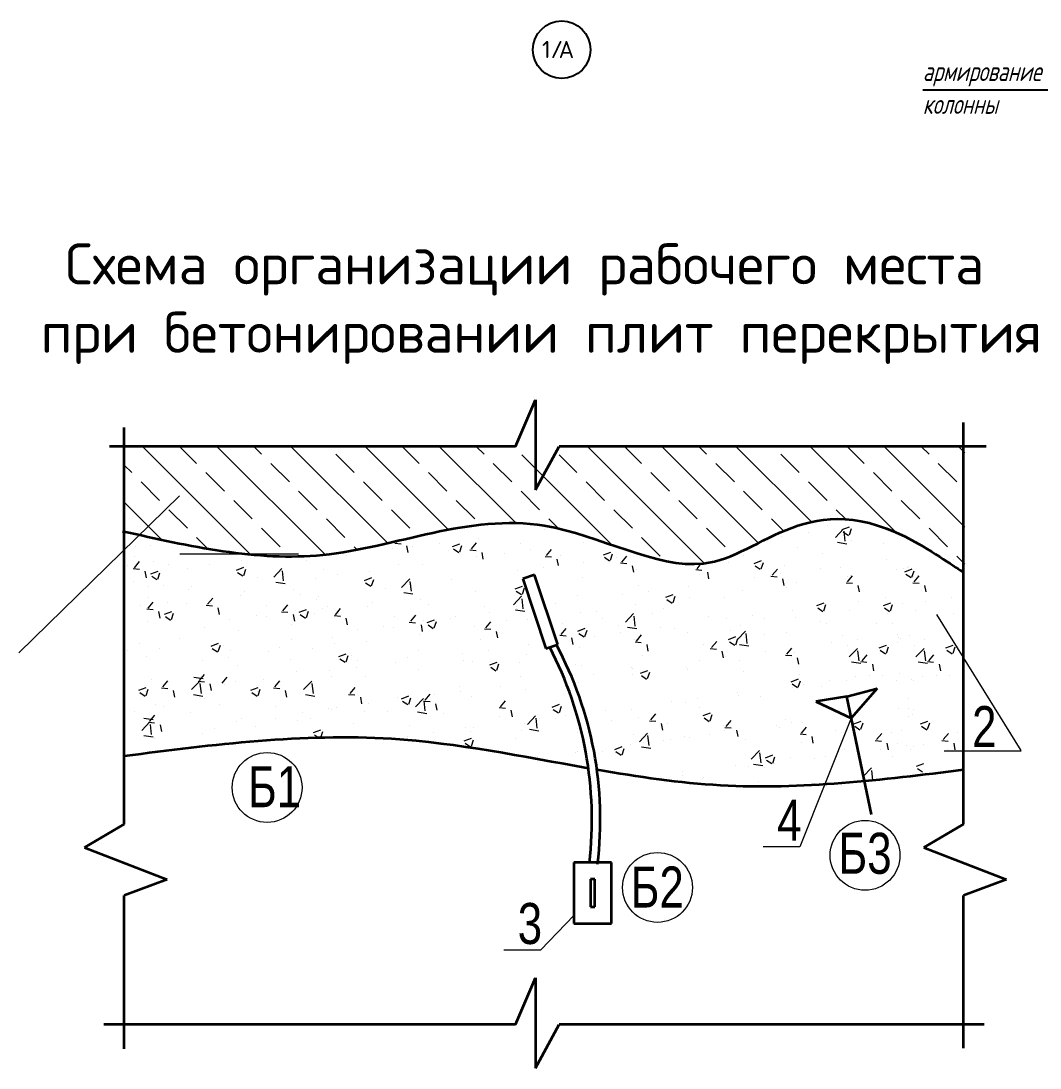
# Model space of a CAD drawing. Header units: millimetres. Extents: x 5763 to 12018931, y 39842 to 3600577.
# Drawn here: x 491575 to 522646, y 241623 to 273543 of the extents above; entities that cross this region are included whole.
import ezdxf

# ---------------------------------------------------------------- set-up
doc = ezdxf.new("R2010")
doc.units = ezdxf.units.MM
doc.layers.add('1serv', color=7, linetype='Continuous')
doc.layers.add('A_Fas_2', color=7, linetype='Continuous', lineweight=20)
doc.layers.add('текст на ТК', color=7, linetype='Continuous', lineweight=20)
doc.styles.add('ISOCPEUR', font='isocpeur.ttf')
doc.styles.get("Standard").update_dxf_attribs({"font": 'romans.shx', "width": 0.7, "oblique": 15, "height": 500})
doc.styles.add('TXT0', font='txt', dxfattribs={"width": 0.8})

msp = doc.modelspace()

# ---------------------------------------------------------------- linework, layer by layer
at = {"color": 0}
msp.add_line((523943.44197, 271428.23461), (519069.99528, 271428.23461), dxfattribs=at)
at = {"color": 0, "lineweight": 35}
for p, q in [((506657.3837, 260574.60586), (507261.37765, 261996.26126)), ((507261.37765, 261996.26126), (507261.37765, 259250.03136)), ((494727.27021, 249056.89115), (494727.27021, 261152.61009)), ((520315.82769, 249056.89115), (520315.82769, 261302.38643)), ((506657.3837, 260574.60586), (494279.2116, 260574.60586)), ((507261.37765, 259250.03136), (507980.2413, 260574.60586)), ((521002.78164, 260574.60586), (507980.2413, 260574.60586)), ((507233.14291, 256654.3395), (506871.96261, 256533.9363)), ((507939.70368, 254534.82919), (507233.14291, 256654.3395)), ((506871.96261, 256533.9363), (507578.52338, 254414.42599)), ((507578.52338, 254414.42599), (507939.70368, 254534.82919)), ((516751.19346, 252953.02304), (517675.02034, 253190.36858)), ((517675.02034, 253190.36858), (516891.14387, 252288.68123)), ((516751.19346, 252953.02304), (515810.12776, 252797.50985)), ((517509.63314, 249348.62405), (516751.19346, 252953.02304)), ((515810.12776, 252797.50985), (516891.14387, 252288.68123)), ((494727.27021, 249056.89115), (493515.2996, 248346.1458)), ((520315.82769, 249056.89115), (519103.85708, 248346.1458)), ((493515.2996, 248346.1458), (496037.84597, 247371.12306)), ((519103.85708, 248346.1458), (521626.40345, 247371.12306)), ((509576.41899, 247887.72792), (508434.51911, 247887.72792)), ((508434.51911, 247887.72792), (508434.51911, 246033.83344)), ((509576.41899, 246033.83344), (509576.41899, 247887.72792)), ((509072.83899, 247384.14792), (508938.09911, 247384.14792)), ((508938.09911, 247384.14792), (508938.09911, 246537.41344)), ((509072.83899, 246537.41344), (509072.83899, 247384.14792)), ((496037.84597, 247371.12306), (494723.60524, 246884.57687)), ((521626.40345, 247371.12306), (520312.16272, 246884.57687)), ((494727.27021, 242207.99301), (494727.27021, 246885.93368)), ((520315.82769, 242224.95668), (520315.82769, 246885.93368)), ((508938.09911, 246537.41344), (509072.83899, 246537.41344)), ((508434.51911, 246033.83344), (509576.41899, 246033.83344)), ((506657.3837, 242947.28233), (507261.37765, 244368.93773)), ((507261.37765, 244368.93773), (507261.37765, 241622.70783)), ((506657.3837, 242947.28233), (494107.15279, 242947.28233)), ((507261.37765, 241622.70783), (507980.2413, 242947.28233)), ((520938.93592, 242947.28233), (507980.2413, 242947.28233))]:
    msp.add_line(p, q, dxfattribs=at)
at = {"lineweight": 25}
msp.add_circle((508063.84784, 272664.13179), 878.45965, dxfattribs=at)
at = {"color": 0, "lineweight": 35}
for centre, radius, start, end in [((497623.16742, 249201.28671), 11359.26477, 353.274594503, 27.543872055), ((498049.00997, 249214.28568), 11189.84499, 352.946197943, 28.313858795)]:
    msp.add_arc(centre, radius, start, end, dxfattribs=at)
for points, knots in [([(494675.96063, 257993.41997), (496716.24064, 257529.94181), (501020.9538, 256552.06595), (506842.30994, 259302.06601), (513213.89259, 255487.70171), (515833.96905, 259938.54053), (520257.27086, 256750.18517), (520315.82769, 256740.08202)], [0, 0, 0, 0, 3658.5913542953, 7719.1298982976, 10686.4797242927, 14551.0991077453, 15345.1369222005, 15345.1369222005, 15345.1369222005, 15345.1369222005]), ([(494727.27021, 251139.81072), (497448.59258, 251488.13444), (502192.59073, 252095.35654), (506876.43711, 251122.16093), (508875.8546, 250769.08572)], [0, 0, 0, 0, 32.4122202127, 56.5032332157, 56.5032332157, 56.5032332157, 56.5032332157]), ([(509136.4558, 250723.44788), (510391.12729, 250505.69842), (514096.48011, 249952.70563), (517840.65213, 250414.54942), (520315.82769, 250719.86244)], [57.5498371692, 57.5498371692, 57.5498371692, 57.5498371692, 72.6656349091, 102.1489744054, 102.1489744054, 102.1489744054, 102.1489744054])]:
    msp.add_open_spline(points, degree=3, knots=knots, dxfattribs=at)
at = {"layer": 'текст на ТК', "color": 0, "linetype": 'Continuous'}
for p, q in [((498575.47549, 257282.17209), (495283.04173, 260574.60586)), ((496932.12788, 260056.08954), (496413.61157, 260574.60586)), ((500845.73394, 257273.05233), (497544.18042, 260574.60586)), ((498910.62423, 260338.73188), (498674.75025, 260574.60586)), ((502760.81136, 257619.11361), (499805.31911, 260574.60586)), ((504608.55702, 258032.50664), (502066.4578, 260574.60586)), ((503715.54394, 260056.08954), (503197.02763, 260574.60586)), ((506662.98735, 258239.215), (504327.59649, 260574.60586)), ((505694.0403, 260338.73188), (505458.16632, 260574.60586)), ((512417.95308, 257006.52665), (508849.87386, 260574.60586)), ((510498.96001, 260056.08954), (509980.4437, 260574.60586)), ((514068.12998, 257617.48843), (511111.01255, 260574.60586)), ((512477.45636, 260338.73188), (512241.58239, 260574.60586)), ((515677.89848, 258268.85862), (513372.15124, 260574.60586)), ((518232.65706, 257975.23873), (515633.28993, 260574.60586)), ((517282.37608, 260056.08954), (516763.85976, 260574.60586)), ((520353.08822, 258115.94626), (517894.42862, 260574.60586)), ((519260.87243, 260338.73188), (519024.99845, 260574.60586)), ((520353.08822, 260377.08495), (520155.56731, 260574.60586)), ((501737.04759, 259773.44721), (501171.76292, 260338.73188)), ((509574.25202, 257589.08901), (506849.67147, 260313.66956)), ((508520.46366, 259773.44721), (507980.2413, 260313.66956)), ((515303.87972, 259773.44721), (514738.59505, 260338.73188)), ((494953.63153, 259773.44721), (494727.27021, 259999.80852)), ((499758.55124, 259490.80487), (499193.26657, 260056.08954)), ((506541.96731, 259490.80487), (505976.68263, 260056.08954)), ((513325.38337, 259490.80487), (512760.0987, 260056.08954)), ((520108.79944, 259490.80487), (519543.51477, 260056.08954)), ((497780.05489, 259208.16253), (497214.77021, 259773.44721)), ((504563.47095, 259208.16253), (503998.18628, 259773.44721)), ((511346.88702, 259208.16253), (510781.60235, 259773.44721)), ((518130.30309, 259208.16253), (517565.01841, 259773.44721)), ((495801.55853, 258925.5202), (495236.27386, 259490.80487)), ((500606.47825, 258642.87786), (500041.19358, 259208.16253)), ((502584.9746, 258925.5202), (502019.68993, 259490.80487)), ((507389.89431, 258642.87786), (506824.60964, 259208.16253)), ((509368.39067, 258925.5202), (508803.10599, 259490.80487)), ((514173.31038, 258642.87786), (513608.02571, 259208.16253)), ((516151.80673, 258925.5202), (515586.52206, 259490.80487)), ((491506.50193, 254278.54115), (496404.73409, 259070.14321)), ((498627.9819, 258360.23553), (498062.69722, 258925.5202)), ((505411.39796, 258360.23553), (504846.11329, 258925.5202)), ((512194.81403, 258360.23553), (511629.52936, 258925.5202)), ((518978.23009, 258360.23553), (518412.94542, 258925.5202)), ((495860.84148, 257735.66742), (494727.27021, 258869.23869)), ((496649.48554, 258077.59319), (496084.20087, 258642.87786)), ((503432.90161, 258077.59319), (502867.61694, 258642.87786)), ((510216.31767, 258077.59319), (509651.033, 258642.87786)), ((516720.53523, 258356.7917), (516434.44907, 258642.87786)), ((501454.40526, 257794.95085), (500889.12058, 258360.23553)), ((507951.1147, 258081.65748), (507672.53665, 258360.23553)), ((514831.96925, 257984.21899), (514455.95272, 258360.23553)), ((499475.9089, 257512.30852), (498910.62423, 258077.59319)), ((507552.34266, 258041.43482), (507552.34266, 258041.43482)), ((513042.74104, 257512.30852), (512477.45636, 258077.59319)), ((515573.90249, 257947.01938), (515573.90249, 257947.01938)), ((516172.38181, 258151.84291), (516172.38181, 258151.84291)), ((516406.15876, 257800.53042), (516655.22538, 258060.11136)), ((516613.49916, 258038.20455), (516837.39973, 258124.15193)), ((516644.02297, 257968.42523), (516803.08542, 257861.13626)), ((516705.48763, 257682.36317), (516670.1585, 257986.0511)), ((516784.9861, 258106.46156), (516784.9861, 258106.46156)), ((516832.17714, 257875.7756), (516897.01538, 258069.0118)), ((517879.39961, 258079.72089), (517879.39961, 258079.72089)), ((519826.1571, 257512.30852), (519260.87243, 258077.59319)), ((497266.77625, 257460.30248), (496932.12788, 257794.95085)), ((502971.97067, 257621.58008), (503163.10455, 257604.85804)), ((503013.92914, 257648.13513), (503052.29857, 257693.86204)), ((504321.72956, 257616.11654), (504321.72956, 257616.11654)), ((504735.56757, 257519.04249), (504959.46814, 257604.98987)), ((505307.54303, 257447.47001), (505461.70277, 257631.19043)), ((505532.81318, 257775.55872), (505532.81318, 257775.55872)), ((506806.56808, 257614.50958), (506806.56808, 257614.50958)), ((508725.0292, 257638.21357), (508725.0292, 257638.21357)), ((511064.24468, 257229.66618), (510498.96001, 257794.95085)), ((514773.38256, 257841.62893), (514773.38256, 257841.62893)), ((516470.74664, 257649.68311), (516755.14248, 257605.57498)), ((516906.72934, 257708.23924), (516906.72934, 257708.23924)), ((517863.77754, 257627.18115), (517863.77754, 257627.18115)), ((495058.22147, 257530.59807), (495058.22147, 257530.59807)), ((495516.05094, 257565.71257), (495516.05094, 257565.71257)), ((501828.38826, 257420.96785), (501737.04759, 257512.30852)), ((502912.83535, 257460.79138), (502912.83535, 257460.79138)), ((503377.19721, 257338.93672), (503340.22464, 257539.37937)), ((503521.20964, 257510.72609), (503521.20964, 257510.72609)), ((504619.85314, 257388.66935), (504619.85314, 257388.66935)), ((504766.10617, 257449.2606), (504925.16862, 257341.97162)), ((504941.69575, 257294.40277), (504941.69575, 257294.40277)), ((504954.2603, 257356.60525), (505019.09854, 257549.84145)), ((505265.57723, 257420.91551), (505456.71111, 257404.19346)), ((505670.80064, 257138.25651), (505633.82807, 257338.69916)), ((506326.87094, 257316.54733), (506326.87094, 257316.54733)), ((507109.83341, 257433.49918), (507109.83341, 257433.49918)), ((507601.15692, 257246.80489), (507755.31666, 257430.52531)), ((509331.12994, 257262.93926), (509555.03051, 257348.88664)), ((509549.81527, 257100.50652), (509614.6535, 257293.74271)), ((515264.89576, 257483.08497), (515264.89576, 257483.08497)), ((515998.90521, 257307.07434), (515998.90521, 257307.07434)), ((495039.37059, 256875.78544), (495193.53033, 257059.50586)), ((495045.06992, 257202.63408), (495045.06992, 257202.63408)), ((495618.34258, 257055.81469), (495618.34258, 257055.81469)), ((496075.58283, 256980.01736), (496075.58283, 256980.01736)), ((497314.81584, 256970.3019), (497314.81584, 256970.3019)), ((498294.8082, 257079.98907), (498294.8082, 257079.98907)), ((499768.08883, 257220.12859), (499758.55124, 257229.66618)), ((500290.59654, 257085.40781), (500290.59654, 257085.40781)), ((501501.68016, 257244.84999), (501501.68016, 257244.84999)), ((503076.82342, 256974.29596), (503076.82342, 256974.29596)), ((503807.13925, 256968.59071), (503807.13925, 256968.59071)), ((505467.99982, 257208.34491), (505467.99982, 257208.34491)), ((507559.18378, 257220.25094), (507750.31766, 257203.52889)), ((507964.40407, 256937.57631), (507927.4315, 257138.01895)), ((508033.88874, 257244.42531), (508033.88874, 257244.42531)), ((508722.72006, 257045.0441), (508722.72006, 257045.0441)), ((509361.66157, 257193.15957), (509520.72401, 257085.87059)), ((509740.90654, 257172.30329), (509740.90654, 257172.30329)), ((509852.79034, 257019.58637), (510043.92422, 257002.86432)), ((509894.77081, 257046.13978), (510048.93055, 257229.8602)), ((512188.3847, 256845.47466), (512317.3603, 256999.18179)), ((513154.94213, 257028.05924), (513154.94213, 257028.05924)), ((513604.03518, 257243.33076), (513604.03518, 257243.33076)), ((513926.69231, 257006.83604), (514150.59288, 257092.78341)), ((514134.03288, 256986.96753), (514134.03288, 256986.96753)), ((514145.37023, 256844.40779), (514210.20847, 257037.64398)), ((514861.95993, 256955.93722), (514861.95993, 256955.93722)), ((517963.28944, 257111.11432), (517963.28944, 257111.11432)), ((519996.3564, 257111.11432), (519996.3564, 257111.11432)), ((520353.08822, 256985.3774), (520108.79944, 257229.66618)), ((494817.82265, 256950.42424), (494817.82265, 256950.42424)), ((494997.4193, 256849.23185), (495188.55318, 256832.5098)), ((495402.63333, 256566.61562), (495365.66076, 256767.05826)), ((495530.92606, 256687.93569), (495754.82663, 256773.88306)), ((495719.30508, 256773.09891), (495719.30508, 256773.09891)), ((495749.61866, 256525.49984), (495814.4569, 256718.73604)), ((496652.97461, 256854.8348), (496652.97461, 256854.8348)), ((498151.62547, 256803.78672), (498375.52604, 256889.7341)), ((498182.1649, 256734.00666), (498341.22735, 256626.71768)), ((498370.31814, 256641.35018), (498435.15637, 256834.58638)), ((499281.97541, 256589.54764), (499531.04202, 256849.12857)), ((499581.30144, 256471.38527), (499545.97231, 256775.0732)), ((499583.36817, 256671.00594), (499583.36817, 256671.00594)), ((500794.45178, 256830.44812), (500794.45178, 256830.44812)), ((501211.95109, 256654.18915), (501211.95109, 256654.18915)), ((502191.94345, 256763.87632), (502191.94345, 256763.87632)), ((506711.11652, 256780.21147), (506711.11652, 256780.21147)), ((507511.63645, 256885.60192), (507511.63645, 256885.60192)), ((510258.00751, 256736.8961), (510221.03494, 256937.33874)), ((510347.00581, 256813.46211), (510347.00581, 256813.46211)), ((512146.39689, 256818.92179), (512337.53077, 256802.19975)), ((512269.16055, 256666.86073), (512269.16055, 256666.86073)), ((512551.61094, 256536.21589), (512514.63837, 256736.65853)), ((513957.21696, 256937.05854), (514116.27941, 256829.76957)), ((514481.99859, 256644.80954), (514636.15833, 256828.52996)), ((514732.67635, 256685.79603), (514732.67635, 256685.79603)), ((515943.75996, 256845.23822), (515943.75996, 256845.23822)), ((516568.97773, 256883.8152), (516568.97773, 256883.8152)), ((516867.84537, 256643.73358), (516867.84537, 256643.73358)), ((518275.99553, 256811.69317), (518275.99553, 256811.69317)), ((518483.04117, 256848.44796), (518483.04117, 256848.44796)), ((518522.25469, 256750.73281), (518746.15526, 256836.68018)), ((518552.77235, 256680.95752), (518711.8348, 256573.66854)), ((518602.04469, 256883.8152), (518602.04469, 256883.8152)), ((518630.00276, 256925.06509), (518630.00276, 256925.06509)), ((518740.9252, 256588.30905), (518805.76344, 256781.54525)), ((518900.91233, 256643.73358), (518900.91233, 256643.73358)), ((495019.3375, 256466.09241), (495019.3375, 256466.09241)), ((495561.46632, 256618.15745), (495720.52877, 256510.86847)), ((495932.58498, 256334.08234), (495932.58498, 256334.08234)), ((498782.84824, 256565.61549), (498782.84824, 256565.61549)), ((499346.55589, 256438.72991), (499630.95172, 256394.62178)), ((500550.10987, 256538.72205), (500550.10987, 256538.72205)), ((502048.76072, 256487.67398), (502272.66129, 256573.62135)), ((502079.30016, 256417.89391), (502238.36261, 256310.60493)), ((502267.45339, 256325.23743), (502332.29163, 256518.47363)), ((503179.11066, 256273.43489), (503428.17727, 256533.01582)), ((503478.43669, 256155.27253), (503443.10756, 256458.96046)), ((503480.50342, 256354.89319), (503480.50342, 256354.89319)), ((504691.58704, 256514.33537), (504691.58704, 256514.33537)), ((506644.32309, 256231.57075), (506868.22367, 256317.51812)), ((508686.14523, 256573.70791), (508686.14523, 256573.70791)), ((510404.28822, 256346.75392), (510404.28822, 256346.75392)), ((513932.15642, 256580.40559), (513932.15642, 256580.40559)), ((514440.00345, 256618.25722), (514631.13733, 256601.53517)), ((514845.21437, 256335.53568), (514808.2418, 256535.97832)), ((515226.01179, 256418.5793), (515226.01179, 256418.5793)), ((516733.61, 256417.59265), (516924.74388, 256400.8706)), ((516765.13043, 256604.95829), (516765.13043, 256604.95829)), ((516775.61248, 256444.14442), (516929.77222, 256627.86484)), ((517138.81781, 256134.85547), (517101.84524, 256335.29812)), ((518766.67697, 256417.59265), (518957.81085, 256400.8706)), ((518798.19739, 256604.95829), (518798.19739, 256604.95829)), ((518808.67945, 256444.14442), (518962.83918, 256627.86484)), ((519171.88477, 256134.85547), (519134.9122, 256335.29812)), ((495474.75551, 256298.96785), (495474.75551, 256298.96785)), ((496685.98028, 256214.99458), (496685.98028, 256214.99458)), ((496763.31876, 256299.73939), (496763.31876, 256299.73939)), ((498255.92423, 256015.48341), (498255.92423, 256015.48341)), ((498392.99808, 256142.87256), (498392.99808, 256142.87256)), ((499871.12002, 256220.19779), (499871.12002, 256220.19779)), ((500100.01588, 256070.75053), (500100.01588, 256070.75053)), ((502679.9835, 256249.50274), (502679.9835, 256249.50274)), ((503243.69114, 256122.61716), (503528.08698, 256078.50904)), ((505429.11585, 256143.83925), (505429.11585, 256143.83925)), ((506591.86025, 255744.143), (506840.92686, 256003.72394)), ((506674.85555, 256161.79288), (506833.918, 256054.50391)), ((506863.00836, 256069.1387), (506927.84659, 256262.3749)), ((508539.41589, 256026.64711), (508539.41589, 256026.64711)), ((509901.0234, 256049.69686), (509901.0234, 256049.69686)), ((510701.54333, 256155.0873), (510701.54333, 256155.0873)), ((511239.88547, 255975.46752), (511463.78604, 256061.4149)), ((511912.62694, 256314.52949), (511912.62694, 256314.52949)), ((513565.15121, 256178.8251), (513565.15121, 256178.8251)), ((514900.2581, 256284.85148), (514900.2581, 256284.85148)), ((495234.35669, 255718.79401), (495234.35669, 255718.79401)), ((495455.90463, 255644.15521), (495610.06437, 255827.87563)), ((495461.60396, 255971.00385), (495461.60396, 255971.00385)), ((496034.87662, 255824.18446), (496034.87662, 255824.18446)), ((496614.09064, 255790.32913), (496614.09064, 255790.32913)), ((497224.91842, 255733.0498), (497416.0523, 255716.32775)), ((497266.87705, 255759.60284), (497421.03679, 255943.32326)), ((497360.21544, 255785.45941), (497360.21544, 255785.45941)), ((499067.23324, 255713.33738), (499067.23324, 255713.33738)), ((499560.49094, 255558.93772), (499714.65068, 255742.65814)), ((500583.11553, 255898.88183), (500583.11553, 255898.88183)), ((500660.45402, 255983.62664), (500660.45402, 255983.62664)), ((500912.53598, 255702.54624), (500912.53598, 255702.54624)), ((502153.05948, 255699.37066), (502153.05948, 255699.37066)), ((502290.13333, 255826.75981), (502290.13333, 255826.75981)), ((503768.25528, 255904.08505), (503768.25528, 255904.08505)), ((503997.15113, 255754.63779), (503997.15113, 255754.63779)), ((505704.16893, 255682.51576), (505704.16893, 255682.51576)), ((506674.54356, 255706.5403), (506674.54356, 255706.5403)), ((506891.1868, 255625.98139), (506855.85767, 255929.66932)), ((507881.49392, 255783.82076), (507881.49392, 255783.82076)), ((510308.12183, 255748.95644), (510308.12183, 255748.95644)), ((511949.95542, 255974.11072), (511949.95542, 255974.11072)), ((513035.38577, 255964.74467), (513035.38577, 255964.74467)), ((515835.44784, 255719.36429), (516059.34841, 255805.31167)), ((516054.11829, 255556.94124), (516118.95653, 255750.17743)), ((517122.0633, 255849.89097), (517122.0633, 255849.89097)), ((517868.51481, 255719.36429), (518092.41538, 255805.31167)), ((517922.58323, 255955.28142), (517922.58323, 255955.28142)), ((518087.18525, 255556.94124), (518152.02349, 255750.17743)), ((518444.1572, 255783.9423), (518444.1572, 255783.9423)), ((519155.13026, 255849.89097), (519155.13026, 255849.89097)), ((519955.65019, 255955.28142), (519955.65019, 255955.28142)), ((495413.95334, 255617.60162), (495605.08722, 255600.87957)), ((495819.16737, 255334.98539), (495782.1948, 255535.42804)), ((495947.4601, 255456.30546), (496171.36067, 255542.25284)), ((495978.00036, 255386.52722), (496137.06281, 255279.23825)), ((496135.83912, 255541.46868), (496135.83912, 255541.46868)), ((496166.1527, 255293.86962), (496230.99094, 255487.10581)), ((497630.12933, 255450.41793), (497593.15676, 255650.86058)), ((498742.14203, 255409.78259), (498742.14203, 255409.78259)), ((499047.66365, 255382.43943), (499047.66365, 255382.43943)), ((499518.52497, 255532.38523), (499709.65885, 255515.66318)), ((499923.73276, 255249.73772), (499886.76019, 255450.18037)), ((499953.22564, 255569.22477), (499953.22564, 255569.22477)), ((500060.381, 255516.31498), (500284.28157, 255602.26236)), ((500090.91428, 255446.53894), (500249.97673, 255339.24997)), ((500279.06619, 255353.88363), (500343.90443, 255547.11983)), ((500511.2259, 255474.21639), (500511.2259, 255474.21639)), ((500774.25104, 255641.21536), (500774.25104, 255641.21536)), ((501122.05367, 255416.93705), (501313.18755, 255400.215)), ((501164.01231, 255443.49009), (501318.17204, 255627.21051)), ((501257.3507, 255469.34666), (501257.3507, 255469.34666)), ((502964.3685, 255397.22464), (502964.3685, 255397.22464)), ((503457.6262, 255242.82498), (503611.78593, 255426.5454)), ((504809.67123, 255386.43349), (504809.67123, 255386.43349)), ((505869.89038, 255518.98813), (505869.89038, 255518.98813)), ((506656.44121, 255593.31964), (506940.83705, 255549.21151)), ((506670.4103, 255624.37857), (506670.4103, 255624.37857)), ((508647.26126, 255509.20224), (508647.26126, 255509.20224)), ((509118.20452, 255538.27172), (509118.20452, 255538.27172)), ((510004.60983, 255214.85111), (510253.67645, 255474.43205)), ((510303.93691, 255096.69026), (510268.60778, 255400.37819)), ((510825.22232, 255466.1497), (510825.22232, 255466.1497)), ((511170.51344, 255644.63786), (511170.51344, 255644.63786)), ((512532.24012, 255394.02767), (512532.24012, 255394.02767)), ((513891.45021, 255424.57269), (513891.45021, 255424.57269)), ((515102.53382, 255584.01487), (515102.53382, 255584.01487)), ((515865.96634, 255649.59083), (516025.02879, 255542.30186)), ((516828.9614, 255579.22792), (516828.9614, 255579.22792)), ((517899.0333, 255649.59083), (518058.09575, 255542.30186)), ((517986.37555, 255485.89331), (517986.37555, 255485.89331)), ((518862.02836, 255579.22792), (518862.02836, 255579.22792)), ((519483.44324, 255444.39608), (522054.57452, 251307.37466)), ((520019.44252, 255485.89331), (520019.44252, 255485.89331)), ((495435.87154, 255234.46219), (495435.87154, 255234.46219)), ((497182.79132, 255062.33262), (497182.79132, 255062.33262)), ((497941.6221, 255304.39214), (497941.6221, 255304.39214)), ((499832.23605, 255155.69213), (499832.23605, 255155.69213)), ((501527.26458, 255134.30518), (501490.29201, 255334.74783)), ((502639.27728, 255093.66984), (502639.27728, 255093.66984)), ((502944.7989, 255066.32668), (502944.7989, 255066.32668)), ((503415.66023, 255216.27248), (503606.79411, 255199.55043)), ((503820.86801, 254933.62497), (503783.89545, 255134.06762)), ((503850.3609, 255253.11203), (503850.3609, 255253.11203)), ((503957.51625, 255200.20223), (504181.41682, 255286.14961)), ((503988.04954, 255130.4262), (504147.11199, 255023.13722)), ((504176.20145, 255037.77088), (504241.03968, 255231.00708)), ((504671.38629, 255325.10261), (504671.38629, 255325.10261)), ((505390.23188, 255079.33358), (505390.23188, 255079.33358)), ((505751.24009, 255042.15986), (505905.39982, 255225.88028)), ((506378.40409, 255252.98059), (506378.40409, 255252.98059)), ((507032.06546, 255304.48786), (507032.06546, 255304.48786)), ((508085.42189, 255180.85857), (508085.42189, 255180.85857)), ((509305.64111, 255324.53105), (509305.64111, 255324.53105)), ((509792.43969, 255108.73655), (509792.43969, 255108.73655)), ((510069.19129, 255064.02211), (510353.58712, 255019.91399)), ((511071.4008, 255053.30614), (511071.4008, 255053.30614)), ((513090.93028, 255319.18224), (513090.93028, 255319.18224)), ((513526.26724, 255114.31944), (513526.26724, 255114.31944)), ((514239.25792, 255321.90565), (514239.25792, 255321.90565)), ((515187.12782, 255354.07364), (515187.12782, 255354.07364)), ((515946.27571, 255249.78363), (515946.27571, 255249.78363)), ((516121.50322, 255165.7865), (516121.50322, 255165.7865)), ((517653.29351, 255177.66161), (517653.29351, 255177.66161)), ((518154.57019, 255165.7865), (518154.57019, 255165.7865)), ((519686.36048, 255177.66161), (519686.36048, 255177.66161)), ((496404.73409, 254722.40329), (496404.73409, 254722.40329)), ((498217.04026, 254950.97775), (498217.04026, 254950.97775)), ((501079.92657, 254746.21987), (501079.92657, 254746.21987)), ((501838.75736, 254988.27939), (501838.75736, 254988.27939)), ((503729.37131, 254839.57938), (503729.37131, 254839.57938)), ((505709.26678, 255015.60791), (505900.40066, 254998.88586)), ((506114.47145, 254732.94476), (506077.49888, 254933.38741)), ((508002.87334, 254814.94333), (508194.00722, 254798.22129)), ((508044.85398, 254841.49474), (508199.01371, 255025.21516)), ((508408.07488, 254532.26456), (508371.10231, 254732.7072)), ((508553.07862, 254944.099), (508776.97919, 255030.04638)), ((508583.60493, 254874.32517), (508742.66738, 254767.03619)), ((508771.75641, 254781.67215), (508836.59465, 254974.90835)), ((509059.79726, 254788.47351), (509059.79726, 254788.47351)), ((509860.31718, 254893.86396), (509860.31718, 254893.86396)), ((510338.46787, 254640.82962), (510492.6276, 254824.55004)), ((511499.45749, 255036.61452), (511499.45749, 255036.61452)), ((511911.07145, 254909.60506), (511911.07145, 254909.60506)), ((513148.641, 254687.99577), (513372.54157, 254773.94315)), ((513206.47528, 254964.4925), (513206.47528, 254964.4925)), ((513417.35942, 254685.55923), (513666.42603, 254945.14016)), ((513716.68702, 254567.39913), (513681.35789, 254871.08706)), ((514256.6309, 254845.67969), (514256.6309, 254845.67969)), ((514913.49308, 254892.37048), (514913.49308, 254892.37048)), ((516620.51088, 254820.24846), (516620.51088, 254820.24846)), ((518292.4407, 254853.50025), (518292.4407, 254853.50025)), ((518327.52868, 254748.12643), (518327.52868, 254748.12643)), ((518653.57784, 254820.24846), (518653.57784, 254820.24846)), ((495193.65048, 254562.96111), (495193.65048, 254562.96111)), ((495800.56046, 254426.11306), (495800.56046, 254426.11306)), ((497373.57415, 254484.94646), (497597.47472, 254570.89384)), ((497404.10827, 254415.17226), (497563.17072, 254307.88328)), ((497592.25928, 254322.51581), (497657.09752, 254515.75201)), ((497756.81136, 254517.43169), (497756.81136, 254517.43169)), ((499463.82916, 254445.30967), (499463.82916, 254445.30967)), ((499813.88887, 254680.32337), (499813.88887, 254680.32337)), ((500472.34193, 254409.71072), (500472.34193, 254409.71072)), ((501131.52898, 254573.87753), (501131.52898, 254573.87753)), ((502114.17551, 254634.865), (502114.17551, 254634.865)), ((505575.89646, 254684.31743), (505575.89646, 254684.31743)), ((507040.26778, 254522.59741), (507040.26778, 254522.59741)), ((508608.37729, 254444.69658), (508608.37729, 254444.69658)), ((510269.23786, 254684.45078), (510269.23786, 254684.45078)), ((510296.47989, 254614.27876), (510487.61377, 254597.55671)), ((510701.67831, 254331.58435), (510664.70575, 254532.02699)), ((512391.75857, 254525.57288), (512391.75857, 254525.57288)), ((512590.08645, 254413.61419), (512781.22033, 254396.89214)), ((512632.08176, 254440.16451), (512786.24149, 254623.88493)), ((513179.16032, 254618.22415), (513338.22277, 254510.93517)), ((513367.31138, 254525.57342), (513432.14962, 254718.80962)), ((513481.94136, 254534.72459), (513766.3372, 254490.61646)), ((514925.69565, 254239.49939), (515079.85538, 254423.21981)), ((516280.83716, 254588.66762), (516280.83716, 254588.66762)), ((516790.07743, 254514.72226), (516790.07743, 254514.72226)), ((516830.109, 254156.26734), (517079.17562, 254415.84827)), ((517081.35709, 254694.05807), (517081.35709, 254694.05807)), ((517744.20337, 254431.89254), (517968.10394, 254517.83992)), ((517962.86634, 254269.47469), (518027.70458, 254462.71088)), ((518313.90412, 254588.66762), (518313.90412, 254588.66762)), ((518405.27323, 254719.43664), (518405.27323, 254719.43664)), ((518823.14439, 254514.72226), (518823.14439, 254514.72226)), ((518863.17597, 254156.26734), (519112.24258, 254415.84827)), ((519114.42405, 254694.05807), (519114.42405, 254694.05807)), ((519777.27034, 254431.89254), (520001.17091, 254517.83992)), ((519995.93331, 254269.47469), (520060.77155, 254462.71088)), ((494825.41724, 254345.56299), (494825.41724, 254345.56299)), ((495396.98757, 254169.95652), (495396.98757, 254169.95652)), ((497900.91589, 254148.55924), (497900.91589, 254148.55924)), ((497949.01654, 254360.21656), (497949.01654, 254360.21656)), ((499111.9995, 254308.00143), (499111.9995, 254308.00143)), ((499793.35208, 254091.18647), (499793.35208, 254091.18647)), ((501270.70941, 254168.83371), (501494.60998, 254254.78109)), ((501301.24352, 254099.05951), (501460.30597, 253991.77053)), ((501489.39454, 254006.40307), (501554.23277, 254199.63926)), ((501653.94661, 254201.31894), (501653.94661, 254201.31894)), ((503360.96441, 254129.19692), (503360.96441, 254129.19692)), ((503711.02413, 254364.21062), (503711.02413, 254364.21062)), ((505028.66424, 254257.76478), (505028.66424, 254257.76478)), ((505829.18416, 254363.15523), (505829.18416, 254363.15523)), ((506993.18149, 254239.9822), (506993.18149, 254239.9822)), ((510526.88624, 254205.46607), (510526.88624, 254205.46607)), ((512995.28175, 254130.90414), (512958.30918, 254331.34678)), ((513050.22406, 254163.34934), (513050.22406, 254163.34934)), ((514261.30768, 254322.79152), (514261.30768, 254322.79152)), ((514883.69301, 254212.94962), (515074.82689, 254196.22757)), ((515148.24385, 254289.56798), (515148.24385, 254289.56798)), ((515288.88518, 253930.22393), (515251.91261, 254130.66657)), ((517129.43713, 254038.108), (517094.108, 254341.79593)), ((517219.30954, 254038.83427), (517373.46927, 254222.55469)), ((517774.71572, 254362.12312), (517933.77817, 254254.83414)), ((519162.50409, 254038.108), (519127.17496, 254341.79593)), ((519252.3765, 254038.83427), (519406.53624, 254222.55469)), ((519807.78268, 254362.12312), (519966.84513, 254254.83414)), ((497100.39596, 254043.1688), (497100.39596, 254043.1688)), ((498178.15629, 253886.47209), (498178.15629, 253886.47209)), ((501798.05114, 253832.4465), (501798.05114, 253832.4465)), ((501846.1518, 254044.10381), (501846.1518, 254044.10381)), ((503009.13475, 253991.88868), (503009.13475, 253991.88868)), ((503690.48734, 253775.07372), (503690.48734, 253775.07372)), ((505067.98221, 254057.0749), (505067.98221, 254057.0749)), ((505351.34791, 254014.82792), (505351.34791, 254014.82792)), ((505866.27178, 253912.73049), (506090.17235, 253998.67786)), ((505896.79892, 253842.95848), (506055.86136, 253735.66951)), ((506084.9495, 253750.30433), (506149.78774, 253943.54053)), ((506775.00001, 253984.95288), (506775.00001, 253984.95288)), ((508482.01781, 253912.83085), (508482.01781, 253912.83085)), ((508662.01391, 253885.35926), (508662.01391, 253885.35926)), ((510189.0356, 253840.70883), (510189.0356, 253840.70883)), ((510230.17466, 253792.08279), (510230.17466, 253792.08279)), ((511872.18748, 253845.0994), (511872.18748, 253845.0994)), ((511896.0534, 253768.58681), (511896.0534, 253768.58681)), ((512249.70414, 254057.95889), (512249.70414, 254057.95889)), ((513487.38327, 254049.81378), (513487.38327, 254049.81378)), ((516894.69143, 254005.42706), (517179.08727, 253961.31893)), ((517177.29956, 254012.28504), (517368.43344, 253995.563)), ((517582.48861, 253729.54372), (517545.51605, 253929.98637)), ((518927.75839, 254005.42706), (519212.15423, 253961.31893)), ((519210.36652, 254012.28504), (519401.5004, 253995.563)), ((519615.55558, 253729.54372), (519578.58301, 253929.98637)), ((495563.50795, 253461.17995), (495563.50795, 253461.17995)), ((496842.13578, 253536.95617), (497126.53162, 253492.84804)), ((497020.48158, 253439.51017), (497174.64132, 253623.23059)), ((497710.57411, 253354.29269), (497864.73384, 253538.01311)), ((498978.00173, 253461.17995), (498978.00173, 253461.17995)), ((499981.27947, 253723.99701), (499981.27947, 253723.99701)), ((500997.53121, 253727.05605), (500997.53121, 253727.05605)), ((501035.134, 253561.25839), (501035.134, 253561.25839)), ((502075.29154, 253570.35934), (502075.29154, 253570.35934)), ((506797.14158, 253565.25245), (506797.14158, 253565.25245)), ((509019.09104, 253632.64061), (509019.09104, 253632.64061)), ((510230.35389, 253619.94512), (510230.35389, 253619.94512)), ((510461.83415, 253656.62726), (510685.73472, 253742.57463)), ((510492.35431, 253586.85746), (510651.41676, 253479.56848)), ((510680.50447, 253494.2056), (510745.34271, 253687.4418)), ((513603.0712, 253696.46479), (513603.0712, 253696.46479)), ((515057.39653, 253400.52403), (515281.2971, 253486.4714)), ((515310.089, 253624.34276), (515310.089, 253624.34276)), ((516751.19346, 253450.21659), (516751.19346, 253450.21659)), ((517017.10679, 253552.22074), (517017.10679, 253552.22074)), ((517451.21456, 253592.27691), (517451.21456, 253592.27691)), ((517854.35104, 253577.92403), (517854.35104, 253577.92403)), ((518366.38926, 253654.93098), (518366.38926, 253654.93098)), ((518724.12459, 253480.09872), (518724.12459, 253480.09872)), ((518784.26042, 253450.21659), (518784.26042, 253450.21659)), ((519050.17376, 253552.22074), (519050.17376, 253552.22074)), ((519484.28152, 253592.27691), (519484.28152, 253592.27691)), ((519887.418, 253577.92403), (519887.418, 253577.92403)), ((495169.40878, 253137.4652), (495393.30935, 253223.41257)), ((495388.09384, 252975.03525), (495452.93208, 253168.27145)), ((495857.64289, 253212.29402), (496048.77677, 253195.57197)), ((495899.60169, 253238.84506), (496053.76142, 253422.56548)), ((496262.83818, 252929.67364), (496225.86561, 253130.11629)), ((496775.81754, 253158.46369), (497024.88415, 253418.04463)), ((496978.53012, 253412.95859), (497169.664, 253396.23654)), ((497018.96418, 253345.20506), (497018.96418, 253345.20506)), ((497075.1423, 253040.30849), (497039.81317, 253343.99642)), ((497383.72852, 253130.35385), (497346.75596, 253330.7965)), ((497766.91812, 253301.73777), (497766.91812, 253301.73777)), ((498116.40714, 253403.8902), (498116.40714, 253403.8902)), ((498583.90256, 253137.4652), (498807.80313, 253223.41257)), ((498802.58762, 252975.03525), (498867.42586, 253168.27145)), ((499272.13667, 253212.29402), (499463.27055, 253195.57197)), ((499314.09547, 253238.84506), (499468.25521, 253422.56548)), ((499677.33196, 252929.67364), (499640.35939, 253130.11629)), ((500190.31132, 253158.46369), (500439.37793, 253418.04463)), ((500433.45796, 253345.20506), (500433.45796, 253345.20506)), ((500489.63608, 253040.30849), (500454.30696, 253343.99642)), ((501607.70936, 253038.17994), (501761.8691, 253221.90036)), ((504932.26925, 253245.14564), (504932.26925, 253245.14564)), ((506199.04164, 253261.37406), (506199.04164, 253261.37406)), ((506954.29752, 253175.47654), (506954.29752, 253175.47654)), ((508569.49332, 253380.19092), (508569.49332, 253380.19092)), ((515087.9097, 253330.75643), (515246.97215, 253223.46746)), ((515109.35988, 253225.06232), (515109.35988, 253225.06232)), ((515276.05943, 253238.10687), (515340.89767, 253431.34307)), ((515439.61102, 253327.44428), (515439.61102, 253327.44428)), ((515989.47871, 253257.81722), (515989.47871, 253257.81722)), ((516240.13095, 253432.83472), (516240.13095, 253432.83472)), ((518273.19791, 253432.83472), (518273.19791, 253432.83472)), ((495199.94373, 253067.69282), (495359.00617, 252960.40385)), ((495358.1036, 253105.45086), (495358.1036, 253105.45086)), ((496840.39207, 253007.65864), (497124.78791, 252963.55052)), ((497157.40159, 252900.73648), (497157.40159, 252900.73648)), ((498614.43751, 253067.69282), (498773.49996, 252960.40385)), ((498772.59738, 253105.45086), (498772.59738, 253105.45086)), ((500254.88585, 253007.65864), (500539.28169, 252963.55052)), ((501565.74323, 253011.62944), (501756.87711, 252994.9074)), ((501970.93539, 252728.99343), (501933.96282, 252929.43608)), ((503067.39692, 252925.03884), (503067.39692, 252925.03884)), ((503179.46494, 252881.36197), (503403.36551, 252967.30935)), ((503209.9929, 252811.5918), (503369.05535, 252704.30282)), ((503398.14259, 252718.93652), (503462.98083, 252912.17271)), ((503603.0609, 252629.17181), (503852.12751, 252888.75274)), ((503859.34979, 252810.96487), (504050.48366, 252794.24282)), ((503902.38619, 252511.01736), (503867.05706, 252814.70529)), ((503901.32325, 252837.51482), (504055.48299, 253021.23524)), ((504187.43809, 252996.54143), (504187.43809, 252996.54143)), ((504987.95802, 253101.93188), (504987.95802, 253101.93188)), ((505312.46394, 252950.32226), (505312.46394, 252950.32226)), ((506194.93714, 252636.8497), (506349.09688, 252820.57012)), ((512208.99792, 252902.12599), (512208.99792, 252902.12599)), ((513420.08154, 253061.56818), (513420.08154, 253061.56818)), ((513448.4993, 252985.30812), (513448.4993, 252985.30812)), ((514124.60638, 252937.71041), (514124.60638, 252937.71041)), ((518620.57626, 252875.80797), (518620.57626, 252875.80797)), ((495678.13334, 252720.28871), (495678.13334, 252720.28871)), ((495909.73302, 252639.4094), (495909.73302, 252639.4094)), ((497617.209, 252711.53142), (497617.209, 252711.53142)), ((499324.2268, 252639.4094), (499324.2268, 252639.4094)), ((500956.825, 252571.22315), (500956.825, 252571.22315)), ((501031.2446, 252567.28738), (501031.2446, 252567.28738)), ((501202.52459, 252604.93203), (501202.52459, 252604.93203)), ((502036.40757, 252505.85368), (502036.40757, 252505.85368)), ((502167.90861, 252730.66533), (502167.90861, 252730.66533)), ((502738.2624, 252495.16535), (502738.2624, 252495.16535)), ((503651.60337, 252710.56806), (503651.60337, 252710.56806)), ((504264.53882, 252528.31322), (504227.56626, 252728.75587)), ((506152.95634, 252610.3003), (506344.09022, 252593.57825)), ((506558.14226, 252327.63301), (506521.16969, 252528.07566)), ((507775.02731, 252625.25874), (507998.92788, 252711.20612)), ((507805.54829, 252555.49077), (507964.61074, 252448.2018)), ((507993.69756, 252462.83778), (508058.53579, 252656.07398)), ((509388.94852, 252530.85945), (509388.94852, 252530.85945)), ((510191.46992, 252555.43946), (510191.46992, 252555.43946)), ((511408.478, 252796.73555), (511408.478, 252796.73555)), ((511833.30351, 252780.59373), (511833.30351, 252780.59373)), ((512259.73405, 252617.6036), (512259.73405, 252617.6036)), ((516755.70393, 252555.70116), (516755.70393, 252555.70116)), ((518327.50528, 252590.42532), (518327.50528, 252590.42532)), ((518629.5179, 252596.92966), (518629.5179, 252596.92966)), ((518788.77089, 252555.70116), (518788.77089, 252555.70116)), ((495048.63347, 252479.04358), (495048.63347, 252479.04358)), ((495257.66532, 251913.51026), (495506.73193, 252173.0912)), ((495323.98357, 252292.00274), (495608.37941, 252247.89461)), ((495460.3779, 252168.00516), (495651.51178, 252151.28311)), ((495502.32936, 252194.55674), (495656.4891, 252378.27716)), ((496741.81129, 252465.8327), (496741.81129, 252465.8327)), ((498136.77559, 252199.9566), (498136.77559, 252199.9566)), ((498291.44417, 252281.99625), (498291.44417, 252281.99625)), ((499337.65226, 252284.82522), (499337.65226, 252284.82522)), ((499998.46197, 252209.87423), (499998.46197, 252209.87423)), ((500156.30507, 252465.8327), (500156.30507, 252465.8327)), ((500394.57399, 252280.6994), (500394.57399, 252280.6994)), ((503667.63593, 252478.36112), (503952.03177, 252434.25299)), ((504445.2802, 252423.04333), (504445.2802, 252423.04333)), ((506152.29799, 252350.92131), (506152.29799, 252350.92131)), ((507015.81049, 252099.87992), (507264.8771, 252359.46085)), ((507315.1363, 251981.72623), (507279.80717, 252285.41416)), ((507377.34497, 252266.02682), (507377.34497, 252266.02682)), ((507859.31579, 252278.79929), (507859.31579, 252278.79929)), ((508177.8649, 252371.41726), (508177.8649, 252371.41726)), ((508530.60935, 252315.68526), (508530.60935, 252315.68526)), ((508847.89497, 252147.82903), (508814.77312, 252327.39545)), ((509566.33359, 252206.67726), (509566.33359, 252206.67726)), ((510394.86172, 252297.49679), (510394.86172, 252297.49679)), ((510740.16945, 252208.97116), (510931.30333, 252192.24911)), ((510782.16492, 252235.51947), (510936.32466, 252419.23989)), ((512370.58968, 252369.15551), (512594.49025, 252455.10289)), ((512401.10369, 252299.38975), (512560.16614, 252192.10077)), ((512589.25252, 252206.73905), (512654.09076, 252399.97525)), ((513075.77881, 252034.85435), (513229.93855, 252218.57477)), ((514890.8316, 252235.59435), (514890.8316, 252235.59435)), ((516890.96714, 252288.76442), (515325.37676, 248361.36082)), ((515398.9048, 252171.61138), (515398.9048, 252171.61138)), ((516609.98842, 252331.05356), (516609.98842, 252331.05356)), ((516712.30949, 252385.71093), (516712.30949, 252385.71093)), ((516966.15206, 252113.05228), (517190.05263, 252198.99966)), ((518643.05538, 252331.05356), (518643.05538, 252331.05356)), ((518745.37645, 252385.71093), (518745.37645, 252385.71093)), ((518999.21902, 252113.05228), (519223.11959, 252198.99966)), ((495500.81196, 252100.25163), (495500.81196, 252100.25163)), ((495556.99008, 251795.35506), (495521.66096, 252099.04299)), ((495865.57631, 251885.40042), (495828.60374, 252085.84307)), ((497472.77993, 251964.71841), (497472.77993, 251964.71841)), ((498733.71341, 252040.9452), (498733.71341, 252040.9452)), ((500492.65809, 251849.99345), (500716.55866, 251935.94083)), ((500715.93374, 251701.27221), (500776.17392, 251880.8049)), ((501705.47976, 252137.7522), (501705.47976, 252137.7522)), ((503412.49756, 252065.63018), (503412.49756, 252065.63018)), ((505119.51536, 251993.50816), (505119.51536, 251993.50816)), ((505273.57997, 251885.8166), (505273.57997, 251885.8166)), ((505357.81549, 252000.15072), (505357.81549, 252000.15072)), ((506826.53316, 251921.38614), (506826.53316, 251921.38614)), ((506915.41355, 252110.97087), (506915.41355, 252110.97087)), ((507080.386, 251949.06359), (507364.78184, 251904.95546)), ((508529.98939, 251977.38998), (508529.98939, 251977.38998)), ((508533.55096, 251849.26411), (508533.55096, 251849.26411)), ((508851.74569, 252126.9528), (508847.89497, 252147.82903)), ((511145.34912, 251926.2726), (511108.37655, 252126.71524)), ((511273.35139, 252134.55524), (511273.35139, 252134.55524)), ((512980.36918, 252062.43322), (512980.36918, 252062.43322)), ((513025.95927, 251915.48754), (513025.95927, 251915.48754)), ((513033.77601, 252008.30658), (513224.90989, 251991.58454)), ((513438.95256, 251725.59239), (513401.97999, 251926.03503)), ((513409.61533, 251920.80246), (513409.61533, 251920.80246)), ((514598.38488, 252066.22093), (514598.38488, 252066.22093)), ((514687.38698, 251990.3112), (514687.38698, 251990.3112)), ((515070.47591, 252160.55666), (515070.47591, 252160.55666)), ((515369.3927, 251834.18924), (515523.55244, 252017.90965)), ((516394.40478, 251918.18917), (516394.40478, 251918.18917)), ((516996.65908, 252043.28872), (517155.72153, 251935.99974)), ((517184.80749, 251950.64032), (517249.64573, 252143.87652)), ((518427.47174, 251918.18917), (518427.47174, 251918.18917)), ((519029.72605, 252043.28872), (519188.78849, 251935.99974)), ((519217.87445, 251950.64032), (519282.71269, 252143.87652)), ((495322.23986, 251762.70521), (495606.6357, 251718.59709)), ((495639.24937, 251655.78305), (495639.24937, 251655.78305)), ((497118.51762, 251836.23082), (497118.51762, 251836.23082)), ((500523.18689, 251780.22511), (500643.07315, 251699.36081)), ((503346.21195, 251735.31809), (503346.21195, 251735.31809)), ((503612.71939, 251646.0624), (503612.71939, 251646.0624)), ((504146.73188, 251840.70853), (504146.73188, 251840.70853)), ((505088.22047, 251593.89022), (505312.12104, 251679.8376)), ((505306.89065, 251431.46997), (505371.72888, 251624.70616)), ((506665.11706, 251657.28318), (506665.11706, 251657.28318)), ((510240.56875, 251777.14209), (510240.56875, 251777.14209)), ((510428.56007, 251570.58803), (510677.62668, 251830.16896)), ((510567.25186, 251535.5122), (510567.25186, 251535.5122)), ((510727.88641, 251452.43509), (510692.55728, 251756.12303)), ((511161.08694, 251595.38074), (511161.08694, 251595.38074)), ((511367.77178, 251640.90265), (511367.77178, 251640.90265)), ((511794.41954, 251716.08807), (511794.41954, 251716.08807)), ((511947.58655, 251705.02007), (511947.58655, 251705.02007)), ((512578.8554, 251800.34483), (512578.8554, 251800.34483)), ((513654.60435, 251632.89805), (513654.60435, 251632.89805)), ((515327.38256, 251807.64201), (515518.51644, 251790.91996)), ((515361.62215, 251560.77602), (515361.62215, 251560.77602)), ((515732.55599, 251524.91218), (515695.58342, 251725.35482)), ((517620.98912, 251606.97744), (517812.123, 251590.25539)), ((517663.00659, 251633.52412), (517817.16633, 251817.24454)), ((518101.42258, 251846.06715), (518101.42258, 251846.06715)), ((519654.05608, 251606.97744), (519845.18996, 251590.25539)), ((519696.07356, 251633.52412), (519850.23329, 251817.24454)), ((520134.48954, 251846.06715), (520134.48954, 251846.06715)), ((495223.65908, 251220.87927), (495223.65908, 251220.87927)), ((505118.74228, 251524.12408), (505277.80473, 251416.83511)), ((508491.72538, 251251.1796), (508491.72538, 251251.1796)), ((508547.72237, 251269.6361), (508547.72237, 251269.6361)), ((509296.21461, 251275.27393), (509296.21461, 251275.27393)), ((509683.78284, 251337.78699), (509907.68341, 251423.73437)), ((509714.29767, 251268.02306), (509873.36012, 251160.73408)), ((509902.44561, 251175.37123), (509967.28385, 251368.60743)), ((510152.58595, 251490.9338), (510152.58595, 251490.9338)), ((510493.13607, 251419.76606), (510777.53191, 251375.65794)), ((513841.30966, 251041.29614), (514090.37627, 251300.87708)), ((514140.63652, 250923.14396), (514105.30739, 251226.83189)), ((516673.42552, 251321.20527), (516673.42552, 251321.20527)), ((517068.63994, 251488.654), (517068.63994, 251488.654)), ((517788.29176, 251335.70631), (517788.29176, 251335.70631)), ((517976.94905, 251436.63618), (517976.94905, 251436.63618)), ((518026.15942, 251324.23197), (517989.18685, 251524.67462)), ((518288.62131, 251525.91965), (518288.62131, 251525.91965)), ((518588.81168, 251441.09676), (518588.81168, 251441.09676)), ((518706.49248, 251321.20527), (518706.49248, 251321.20527)), ((518775.65774, 251416.53198), (518775.65774, 251416.53198)), ((519101.70691, 251488.654), (519101.70691, 251488.654)), ((519723.1813, 251296.89567), (522069.72185, 251296.89567)), ((519821.35872, 251335.70631), (519821.35872, 251335.70631)), ((520010.01602, 251436.63618), (520010.01602, 251436.63618)), ((520059.22639, 251324.23197), (520022.25382, 251524.67462)), ((507336.63876, 251110.19392), (507336.63876, 251110.19392)), ((513905.88615, 250890.46854), (514190.28199, 250846.36041)), ((514279.34521, 251081.68377), (514503.24578, 251167.63114)), ((514309.85307, 251011.92203), (514468.91552, 250904.63306)), ((514498.00058, 250919.2725), (514562.83882, 251112.5087)), ((514557.67866, 250910.38803), (514557.67866, 250910.38803)), ((515031.59193, 251096.05099), (515031.59193, 251096.05099)), ((515768.76228, 251069.83021), (515768.76228, 251069.83021)), ((516112.07673, 251116.52937), (516112.07673, 251116.52937)), ((518145.14369, 251116.52937), (518145.14369, 251116.52937)), ((518874.90759, 250825.58054), (519098.80816, 250911.52791)), ((508930.14687, 250581.2364), (508930.14687, 250581.2364)), ((511755.53556, 250651.58241), (511755.53556, 250651.58241)), ((513370.73136, 250856.29679), (513370.73136, 250856.29679)), ((513757.15874, 250804.99758), (513757.15874, 250804.99758)), ((514247.2044, 250796.42257), (514247.2044, 250796.42257)), ((517254.05924, 250512.00426), (517503.12586, 250771.58519)), ((517552.46527, 250401.77279), (517518.0575, 250697.54076)), ((518905.40846, 250755.82101), (519064.47091, 250648.53203)), ((510637.16467, 250509.11438), (510637.16467, 250509.11438)), ((511737.62925, 250539.12148), (511737.62925, 250539.12148)), ((512344.18247, 250436.99236), (512344.18247, 250436.99236)), ((512382.33207, 250476.31576), (512382.33207, 250476.31576)), ((514051.20026, 250364.87033), (514051.20026, 250364.87033)), ((515758.21806, 250292.74831), (515758.21806, 250292.74831)), ((508981.68002, 248517.66966), (508981.68002, 248517.66966)), ((515325.37676, 248361.36082), (514208.52084, 248361.36082))]:
    msp.add_line(p, q, dxfattribs=at)
at = {"layer": 'текст на ТК', "color": 0, "linetype": 'Continuous', "lineweight": 20}
for p, q in [((496415.19409, 257301.29786), (500037.62529, 257301.29786)), ((508438.09682, 246281.05921), (507418.44986, 245213.83812)), ((507418.44986, 245213.83812), (506301.59394, 245213.83812))]:
    msp.add_line(p, q, dxfattribs=at)
at = {"layer": 'текст на ТК', "color": 0, "linetype": 'Continuous', "lineweight": 18}
for p, q in [((511458.56332, 255813.03997), (511523.40156, 256006.27617)), ((511270.41095, 255905.69186), (511429.47339, 255798.40288))]:
    msp.add_line(p, q, dxfattribs=at)
at = {"layer": 'текст на ТК', "color": 0, "linetype": 'Continuous'}
for centre in [(499080.38174, 250175.58887), (517310.18459, 248106.84255), (510982.34348, 247128.33094)]:
    msp.add_circle(centre, 1064.53806, dxfattribs=at)

# ---------------------------------------------------------------- texts
at = {"color": 5, "style": 'ISOCPEUR'}
for s, p in [('1/', (507461.91052, 272410.66067)), ('А', (507969.12396, 272410.66067))]:
    msp.add_text(s, height=525, dxfattribs=at).set_placement(p)
at = {"layer": '1serv', "color": 0, "lineweight": 20, "style": 'ISOCPEUR'}
for s, p in [('Схема организации рабочего места', (492926.12292, 265510.95761)), ('при бетонировании плит перекрытия', (492176.12292, 263427.62428))]:
    msp.add_text(s, height=1250, dxfattribs=at).set_placement(p)
at = {"layer": 'A_Fas_2', "color": 0, "linetype": 'ByBlock', "lineweight": 15, "ltscale": 0.5, "insert": (519069.99528, 272308.88712), "char_height": 600, "attachment_point": 1}
msp.add_mtext_dynamic_manual_height_columns('армирование \\Pколонны', width=75845.5013663, gutter_width=12.5, heights=[0], dxfattribs=at)
at = {"layer": 'текст на ТК', "color": 0, "linetype": 'Continuous', "style": 'TXT0', "width": 0.8}
for s, p in [('2', (520573.68786, 251406.55484)), ('Б1', (498497.0619, 249574.05109)), ('4', (514628.07263, 248551.73247)), ('Б3', (516498.97585, 247545.16843)), ('Б2', (510163.3848, 246516.40058))]:
    msp.add_text(s, height=1250, dxfattribs=at).set_placement(p)
at = {"layer": 'текст на ТК', "color": 0, "linetype": 'Continuous', "lineweight": 20, "style": 'TXT0', "width": 0.8}
msp.add_text('3', height=1250, dxfattribs=at).set_placement((506721.14572, 245404.20977))

doc.saveas('drawing.dxf')
